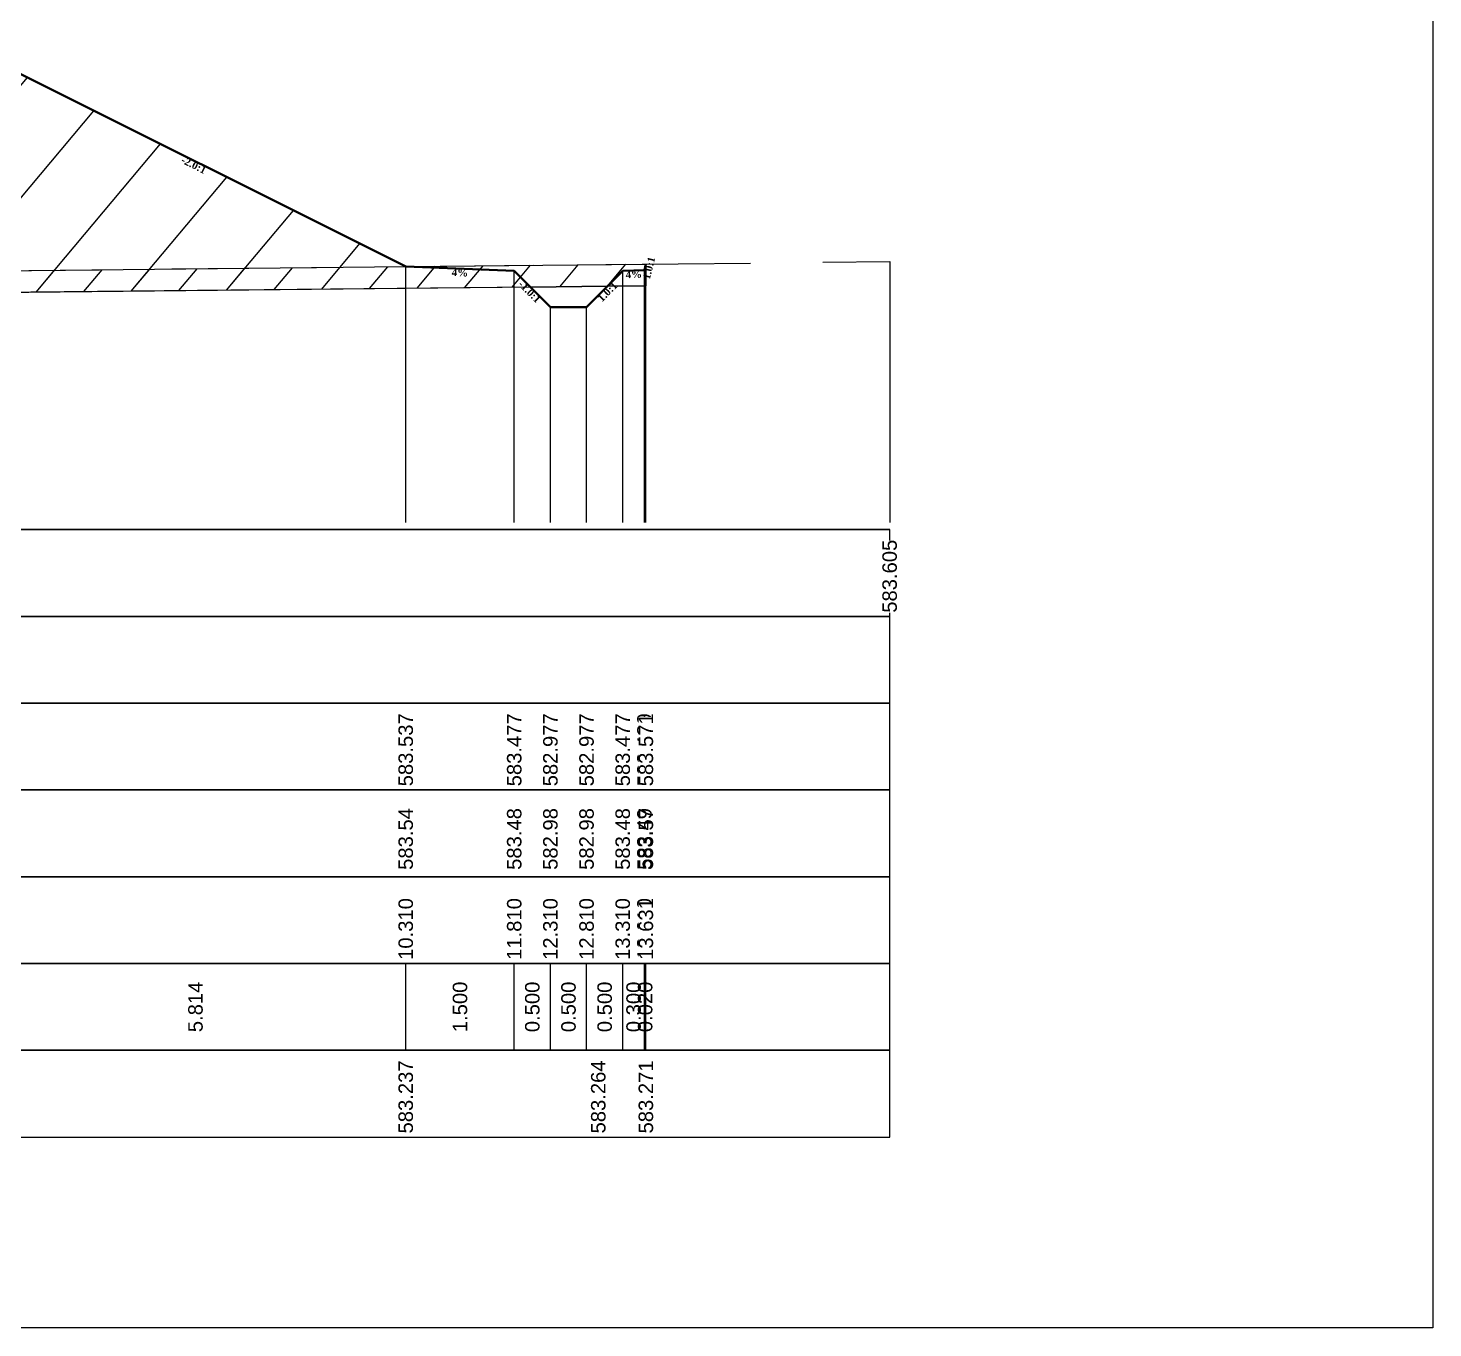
# Model space of a CAD drawing. Header units: millimetres. Extents: x 2762 to 3076, y 916 to 3305.
# Drawn here: x 2979.79 to 2999.21, y 2105.65 to 2123.62 of the extents above; entities that cross this region are included whole.
import ezdxf

# ---------------------------------------------------------------- set-up
doc = ezdxf.new("R2010")
doc.units = ezdxf.units.MM
doc.header["$LTSCALE"] = 2
doc.linetypes.add('CACHE', pattern=[9.525, 6.35, -3.175])
doc.linetypes.add('DASHED', pattern=[0.75, 0.5, -0.25])
doc.layers.add('C-ROAD-CORR', color=5, linetype='Continuous')
doc.layers.add('C-ROAD-SCTN', color=7, linetype='Continuous')
doc.styles.add('C3D_Etiquette', font='romans.shx')
doc.styles.add('C3D_Profil_Travers', font='romans.shx')

msp = doc.modelspace()

# ---------------------------------------------------------------- hatches: boundary and pattern name
at = {"linetype": 'Continuous', "lineweight": -3}
h = msp.add_hatch(dxfattribs=at)
h.set_pattern_fill('_U', color=3, angle=50, style=0, pattern_type=0)
h.set_pattern_definition([(50, (2987.8035, 2120.0492), (-0.766044, 0.642788), [])])
h.paths.add_polyline_path([(2987.804, 2120.049), (2988.015, 2120.261), (2988.315, 2120.273), (2988.335, 2120.355), (2988.335, 2120.055)])
h.paths.add_polyline_path([(2961.57, 2119.956), (2961.807, 2120.193), (2963.307, 2120.253), (2968.808, 2123.003), (2976.805, 2123.323), (2979.201, 2123.227), (2985.015, 2120.321), (2986.515, 2120.261), (2986.737, 2120.038), (2978.782, 2119.957), (2974.178, 2119.934)])
h.paths.add_polyline_path([(2959.993, 2119.959), (2959.993, 2120.259), (2960.007, 2120.205), (2960.307, 2120.193), (2960.542, 2119.958)])
h = msp.add_hatch(dxfattribs=at)
h.set_pattern_fill('_U', color=150, scale=0.5, angle=50, style=0, pattern_type=0)
h.set_pattern_definition([(50, (2987.8035, 2120.0492), (-0.383022, 0.321394), [])])
h.paths.add_polyline_path([(2987.804, 2120.049), (2988.015, 2120.261), (2988.315, 2120.273), (2988.335, 2120.355), (2988.335, 2120.055)])
h.paths.add_polyline_path([(2985.015, 2120.321), (2988.335, 2120.355), (2988.315, 2120.273), (2988.015, 2120.261), (2987.804, 2120.049), (2986.737, 2120.038), (2986.515, 2120.261)])
h.paths.add_polyline_path([(2961.57, 2119.956), (2961.807, 2120.193), (2963.307, 2120.253), (2974.178, 2120.234), (2978.782, 2120.257), (2985.015, 2120.321), (2986.515, 2120.261), (2986.737, 2120.038), (2978.782, 2119.957), (2974.178, 2119.934)])
h.paths.add_polyline_path([(2959.993, 2120.259), (2963.307, 2120.253), (2961.807, 2120.193), (2961.57, 2119.956), (2960.542, 2119.958), (2960.307, 2120.193), (2960.007, 2120.205)])
h.paths.add_polyline_path([(2959.993, 2119.959), (2959.993, 2120.259), (2960.007, 2120.205), (2960.307, 2120.193), (2960.542, 2119.958)])
h = msp.add_hatch(dxfattribs=at)
h.set_pattern_fill('_U', color=1, angle=50, style=0, pattern_type=0)
h.set_pattern_definition([(50, (2986.7374, 2120.0383), (-0.766044, 0.642788), [])])
h.paths.add_polyline_path([(2986.737, 2120.038), (2987.804, 2120.049), (2987.515, 2119.761), (2987.015, 2119.761)])
h.paths.add_polyline_path([(2960.542, 2119.958), (2961.57, 2119.956), (2961.307, 2119.693), (2960.807, 2119.693)])

# ---------------------------------------------------------------- linework, layer by layer
at = {"color": 253, "linetype": 'Continuous', "lineweight": -3}
for p, q in [((2979.201, 2123.227), (2985.015, 2120.321)), ((2978.782, 2120.257), (2985.015, 2120.321)), ((2985.015, 2120.321), (2988.335, 2120.355)), ((2986.515, 2120.261), (2985.015, 2120.321)), ((2985.015, 2120.321), (2986.515, 2120.261)), ((2985.015, 2120.321), (2986.515, 2120.261)), ((2988.315, 2120.273), (2988.335, 2120.355)), ((2988.335, 2120.355), (2988.315, 2120.273)), ((2988.315, 2120.273), (2988.335, 2120.355)), ((2988.335, 2120.355), (2988.335, 2120.055)), ((2988.335, 2120.355), (2988.335, 2120.055)), ((2986.737, 2120.038), (2986.515, 2120.261)), ((2986.515, 2120.261), (2986.737, 2120.038)), ((2986.515, 2120.261), (2986.737, 2120.038)), ((2987.804, 2120.049), (2988.015, 2120.261)), ((2988.015, 2120.261), (2987.804, 2120.049)), ((2987.804, 2120.049), (2988.015, 2120.261)), ((2988.015, 2120.261), (2988.315, 2120.273)), ((2988.315, 2120.273), (2988.015, 2120.261)), ((2988.015, 2120.261), (2988.315, 2120.273)), ((2986.737, 2120.038), (2978.782, 2119.957)), ((2986.737, 2120.038), (2978.782, 2119.957)), ((2987.804, 2120.049), (2986.737, 2120.038)), ((2986.737, 2120.038), (2987.804, 2120.049)), ((2987.015, 2119.761), (2986.737, 2120.038)), ((2987.804, 2120.049), (2987.515, 2119.761)), ((2988.335, 2120.055), (2987.804, 2120.049)), ((2988.335, 2120.055), (2987.804, 2120.049)), ((2987.515, 2119.761), (2987.015, 2119.761))]:
    msp.add_line(p, q, dxfattribs=at)
at = {"color": 105, "linetype": 'DASHED', "lineweight": -3, "ltscale": 2}
msp.add_line((2978.782, 2120.257), (2991.705, 2120.389), dxfattribs=at)
at = {"color": 8, "linetype": 'CACHE', "lineweight": -3}
for p, q in [((2985.015, 2116.784), (2985.015, 2120.321)), ((2988.335, 2116.784), (2988.335, 2120.355)), ((2986.515, 2116.784), (2986.515, 2120.261)), ((2988.015, 2116.784), (2988.015, 2120.261)), ((2988.315, 2116.784), (2988.315, 2120.273)), ((2987.015, 2116.784), (2987.015, 2119.761)), ((2987.515, 2116.784), (2987.515, 2119.761))]:
    msp.add_line(p, q, dxfattribs=at)
at = {"color": 98, "linetype": 'CACHE', "lineweight": -3}
msp.add_line((2991.705, 2120.389), (2991.705, 2116.784), dxfattribs=at)
at = {"color": 6, "linetype": 'Continuous', "lineweight": -3}
for p, q in [((2978.782, 2119.957), (2985.015, 2120.021)), ((2985.015, 2120.021), (2987.677, 2120.048)), ((2987.677, 2120.048), (2988.335, 2120.055))]:
    msp.add_line(p, q, dxfattribs=at)
at = {"color": 7, "linetype": 'Continuous', "lineweight": -3}
for p, q in [((2957.704, 2116.684), (2991.706, 2116.684)), ((2985.015, 2109.484), (2985.015, 2110.684)), ((2985.015, 2109.484), (2985.015, 2110.684)), ((2986.515, 2109.484), (2986.515, 2110.684)), ((2986.515, 2109.484), (2986.515, 2110.684)), ((2987.015, 2109.484), (2987.015, 2110.684)), ((2987.015, 2109.484), (2987.015, 2110.684)), ((2987.515, 2109.484), (2987.515, 2110.684)), ((2987.515, 2109.484), (2987.515, 2110.684)), ((2988.015, 2109.484), (2988.015, 2110.684)), ((2988.015, 2109.484), (2988.015, 2110.684)), ((2988.315, 2109.484), (2988.315, 2110.684)), ((2988.315, 2109.484), (2988.315, 2110.684)), ((2988.335, 2109.484), (2988.335, 2110.684))]:
    msp.add_line(p, q, dxfattribs=at)
for points in [[(2957.704, 2115.484), (2991.706, 2115.484), (2991.706, 2116.684), (2957.704, 2116.684)], [(2957.704, 2114.284), (2991.706, 2114.284), (2991.706, 2115.484), (2957.704, 2115.484)], [(2957.704, 2113.084), (2991.706, 2113.084), (2991.706, 2114.284), (2957.704, 2114.284)], [(2957.704, 2111.884), (2991.706, 2111.884), (2991.706, 2113.084), (2957.704, 2113.084)], [(2957.704, 2110.684), (2991.706, 2110.684), (2991.706, 2111.884), (2957.704, 2111.884)], [(2957.704, 2109.484), (2991.706, 2109.484), (2991.706, 2110.684), (2957.704, 2110.684)], [(2957.704, 2108.284), (2991.706, 2108.284), (2991.706, 2109.484), (2957.704, 2109.484)]]:
    msp.add_3dface(points, dxfattribs=at)
at = {"layer": 'C-ROAD-CORR', "color": 1, "linetype": 'Continuous', "lineweight": 40}
for p, q in [((2979.201, 2123.227), (2985.015, 2120.321)), ((2985.015, 2120.321), (2986.515, 2120.261)), ((2988.315, 2120.273), (2988.335, 2120.355)), ((2986.515, 2120.261), (2987.015, 2119.761)), ((2987.515, 2119.761), (2988.015, 2120.261)), ((2988.015, 2120.261), (2988.315, 2120.273)), ((2987.015, 2119.761), (2987.515, 2119.761))]:
    msp.add_line(p, q, dxfattribs=at)
at = {"layer": 'C-ROAD-CORR', "color": 1, "linetype": 'Continuous', "lineweight": -3}
for p, q in [((2986.515, 2120.261), (2987.015, 2119.761)), ((2987.515, 2119.761), (2988.015, 2120.261))]:
    msp.add_line(p, q, dxfattribs=at)
at = {"layer": 'C-ROAD-SCTN', "color": 154, "linetype": 'Continuous', "lineweight": -3}
for p, q in [((2979.201, 2123.227), (2985.015, 2120.321)), ((2985.015, 2120.321), (2986.515, 2120.261)), ((2988.315, 2120.273), (2988.335, 2120.355)), ((2986.515, 2120.261), (2987.015, 2119.761)), ((2987.515, 2119.761), (2988.015, 2120.261)), ((2988.015, 2120.261), (2988.315, 2120.273)), ((2987.015, 2119.761), (2987.515, 2119.761))]:
    msp.add_line(p, q, dxfattribs=at)
at = {"layer": 'C-ROAD-SCTN', "color": 1, "linetype": 'Continuous', "lineweight": -3}
for p, q in [((2979.201, 2123.227), (2985.015, 2120.321)), ((2985.015, 2120.321), (2986.515, 2120.261)), ((2988.315, 2120.273), (2988.335, 2120.355)), ((2986.515, 2120.261), (2987.015, 2119.761)), ((2987.515, 2119.761), (2988.015, 2120.261)), ((2988.015, 2120.261), (2988.315, 2120.273)), ((2987.015, 2119.761), (2987.515, 2119.761))]:
    msp.add_line(p, q, dxfattribs=at)

# ---------------------------------------------------------------- texts
at = {"color": 7, "linetype": 'Continuous', "lineweight": -3, "char_height": 0.1, "attachment_point": 2, "style": 'C3D_Etiquette'}
for s, insert, width, rotation in [('{\\fTimes New Roman|b1|i0|c0|p18;-2.0:1}', (2982.106, 2121.77), 0.34598, 333.4349), ('{\\fTimes New Roman|b1|i0|c0|p18;1.0:1}', (2988.329, 2120.313), 0.29446, 75.9638), ('{\\fTimes New Roman|b1|i0|c0|p18;4%}', (2985.765, 2120.287), 0.42071, 357.7094), ('{\\fTimes New Roman|b1|i0|c0|p18;4%}', (2988.165, 2120.263), 0.37094, 2.2906), ('{\\fTimes New Roman|b1|i0|c0|p18;-1.0:1}', (2986.762, 2120.008), 0.34598, 315), ('{\\fTimes New Roman|b1|i0|c0|p18;1.0:1}', (2987.768, 2120.008), 0.29001, 45)]:
    msp.add_mtext(s, dxfattribs=dict(at, insert=insert, width=width, rotation=rotation))
at = {"color": 7, "linetype": 'Continuous', "lineweight": -3, "char_height": 0.2, "rotation": 90, "style": 'C3D_Profil_Travers'}
for s, insert, attachment_point in [('{\\fArial|b0|i0|c0|p34;583.54}', (2985.015, 2111.979), 4), ('{\\fArial|b0|i0|c0|p34;583.48}', (2986.515, 2111.979), 4), ('{\\fArial|b0|i0|c0|p34;582.98}', (2987.015, 2111.979), 4), ('{\\fArial|b0|i0|c0|p34;582.98}', (2987.515, 2111.979), 4), ('{\\fArial|b0|i0|c0|p34;583.48}', (2988.015, 2111.979), 4), ('{\\fArial|b0|i0|c0|p34;583.49}', (2988.315, 2111.979), 4), ('{\\fArial|b0|i0|c0|p34;583.57}', (2988.335, 2111.979), 4), ('{\\fArial|b0|i0|c0|p34;5.814}', (2982.108, 2110.084), 5), ('{\\fArial|b0|i0|c0|p34;1.500}', (2985.765, 2110.084), 5), ('{\\fArial|b0|i0|c0|p34;0.500}', (2986.765, 2110.084), 5), ('{\\fArial|b0|i0|c0|p34;0.500}', (2987.265, 2110.084), 5), ('{\\fArial|b0|i0|c0|p34;0.500}', (2987.765, 2110.084), 5), ('{\\fArial|b0|i0|c0|p34;0.300}', (2988.165, 2110.084), 5), ('{\\fArial|b0|i0|c0|p34;0.020}', (2988.325, 2110.084), 5)]:
    msp.add_mtext(s, dxfattribs=dict(at, insert=insert, attachment_point=attachment_point))

# ---------------------------------------------------------------- next in the draw order: texts
at = {"color": 7, "linetype": 'Continuous', "lineweight": -3, "char_height": 0.2, "attachment_point": 4, "rotation": 90, "style": 'C3D_Profil_Travers', "bg_fill": 3, "box_fill_scale": 1.000375, "bg_fill_color": 256, "bg_fill_true_color": 13158600, "bg_fill_transparency": 0}
for s, insert, width in [('{\\fArial|b0|i0|c0|p34;583.605}', (2991.705, 2115.534), 0.99705), ('{\\fArial|b0|i0|c0|p34;583.537}', (2985.015, 2113.134), 0.99553), ('{\\fArial|b0|i0|c0|p34;583.477}', (2986.515, 2113.134), 0.99553), ('{\\fArial|b0|i0|c0|p34;582.977}', (2987.015, 2113.134), 0.99553), ('{\\fArial|b0|i0|c0|p34;582.977}', (2987.515, 2113.134), 0.99553), ('{\\fArial|b0|i0|c0|p34;583.477}', (2988.015, 2113.134), 0.99553), ('{\\fArial|b0|i0|c0|p34;\\C256;10.310}', (2985.015, 2110.734), 0.81889), ('{\\fArial|b0|i0|c0|p34;\\C256;11.810}', (2986.515, 2110.734), 0.81889), ('{\\fArial|b0|i0|c0|p34;\\C256;12.310}', (2987.015, 2110.734), 0.81889), ('{\\fArial|b0|i0|c0|p34;\\C256;12.810}', (2987.515, 2110.734), 0.81889), ('{\\fArial|b0|i0|c0|p34;\\C256;13.310}', (2988.015, 2110.734), 0.81889), ('{\\fArial|b0|i0|c0|p34;583.237}', (2985.015, 2108.334), 0.99553), ('{\\fArial|b0|i0|c0|p34;583.264}', (2987.677, 2108.334), 0.99471), ('{\\fArial|b0|i0|c0|p34;583.271}', (2988.335, 2108.334), 0.95654)]:
    msp.add_mtext(s, dxfattribs=dict(at, insert=insert, width=width))

# ---------------------------------------------------------------- next in the draw order: texts
for s, insert, width in [('{\\fArial|b0|i0|c0|p34;583.489}', (2988.315, 2113.134), 0.99595), ('{\\fArial|b0|i0|c0|p34;\\C256;13.610}', (2988.315, 2110.734), 0.81889)]:
    msp.add_mtext(s, dxfattribs=dict(at, insert=insert, width=width))

# ---------------------------------------------------------------- next in the draw order: texts
for s, insert, width in [('{\\fArial|b0|i0|c0|p34;583.571}', (2988.335, 2113.134), 0.95654), ('{\\fArial|b0|i0|c0|p34;\\C256;13.631}', (2988.335, 2110.734), 0.78058)]:
    msp.add_mtext(s, dxfattribs=dict(at, insert=insert, width=width))

# ---------------------------------------------------------------- next in the draw order: linework, layer by layer
msp.add_lwpolyline([(2950.215, 2135.145), (2999.215, 2135.145), (2999.215, 2105.645), (2950.215, 2105.645)], close=True)

doc.saveas('drawing.dxf')
